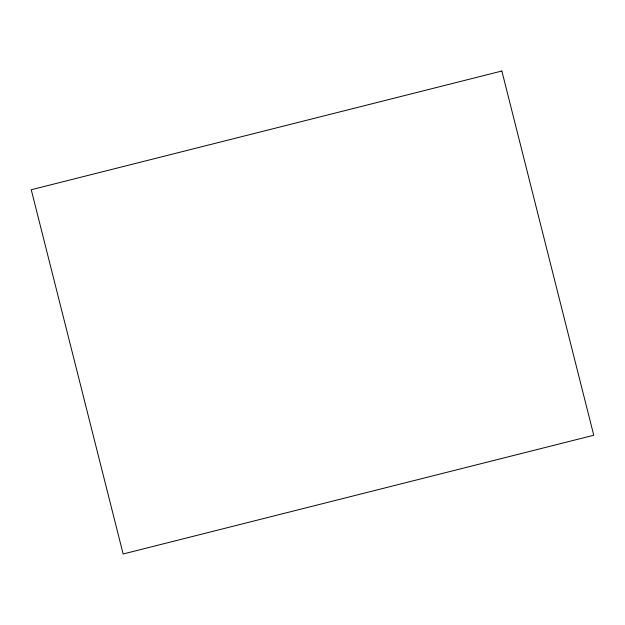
<?xml version="1.0" encoding="UTF-8"?>
<svg xmlns="http://www.w3.org/2000/svg" width="625" height="625" viewBox="0 0 625 625"><rect width="100%" height="100%" fill="white"/><g stroke="black" fill="none" stroke-linecap="round" stroke-linejoin="round"><path stroke-width="0.94" d="M501.859 71.016L31.25 189.75L123.141 553.984L593.75 435.25L501.859 71.016"/></g></svg>
